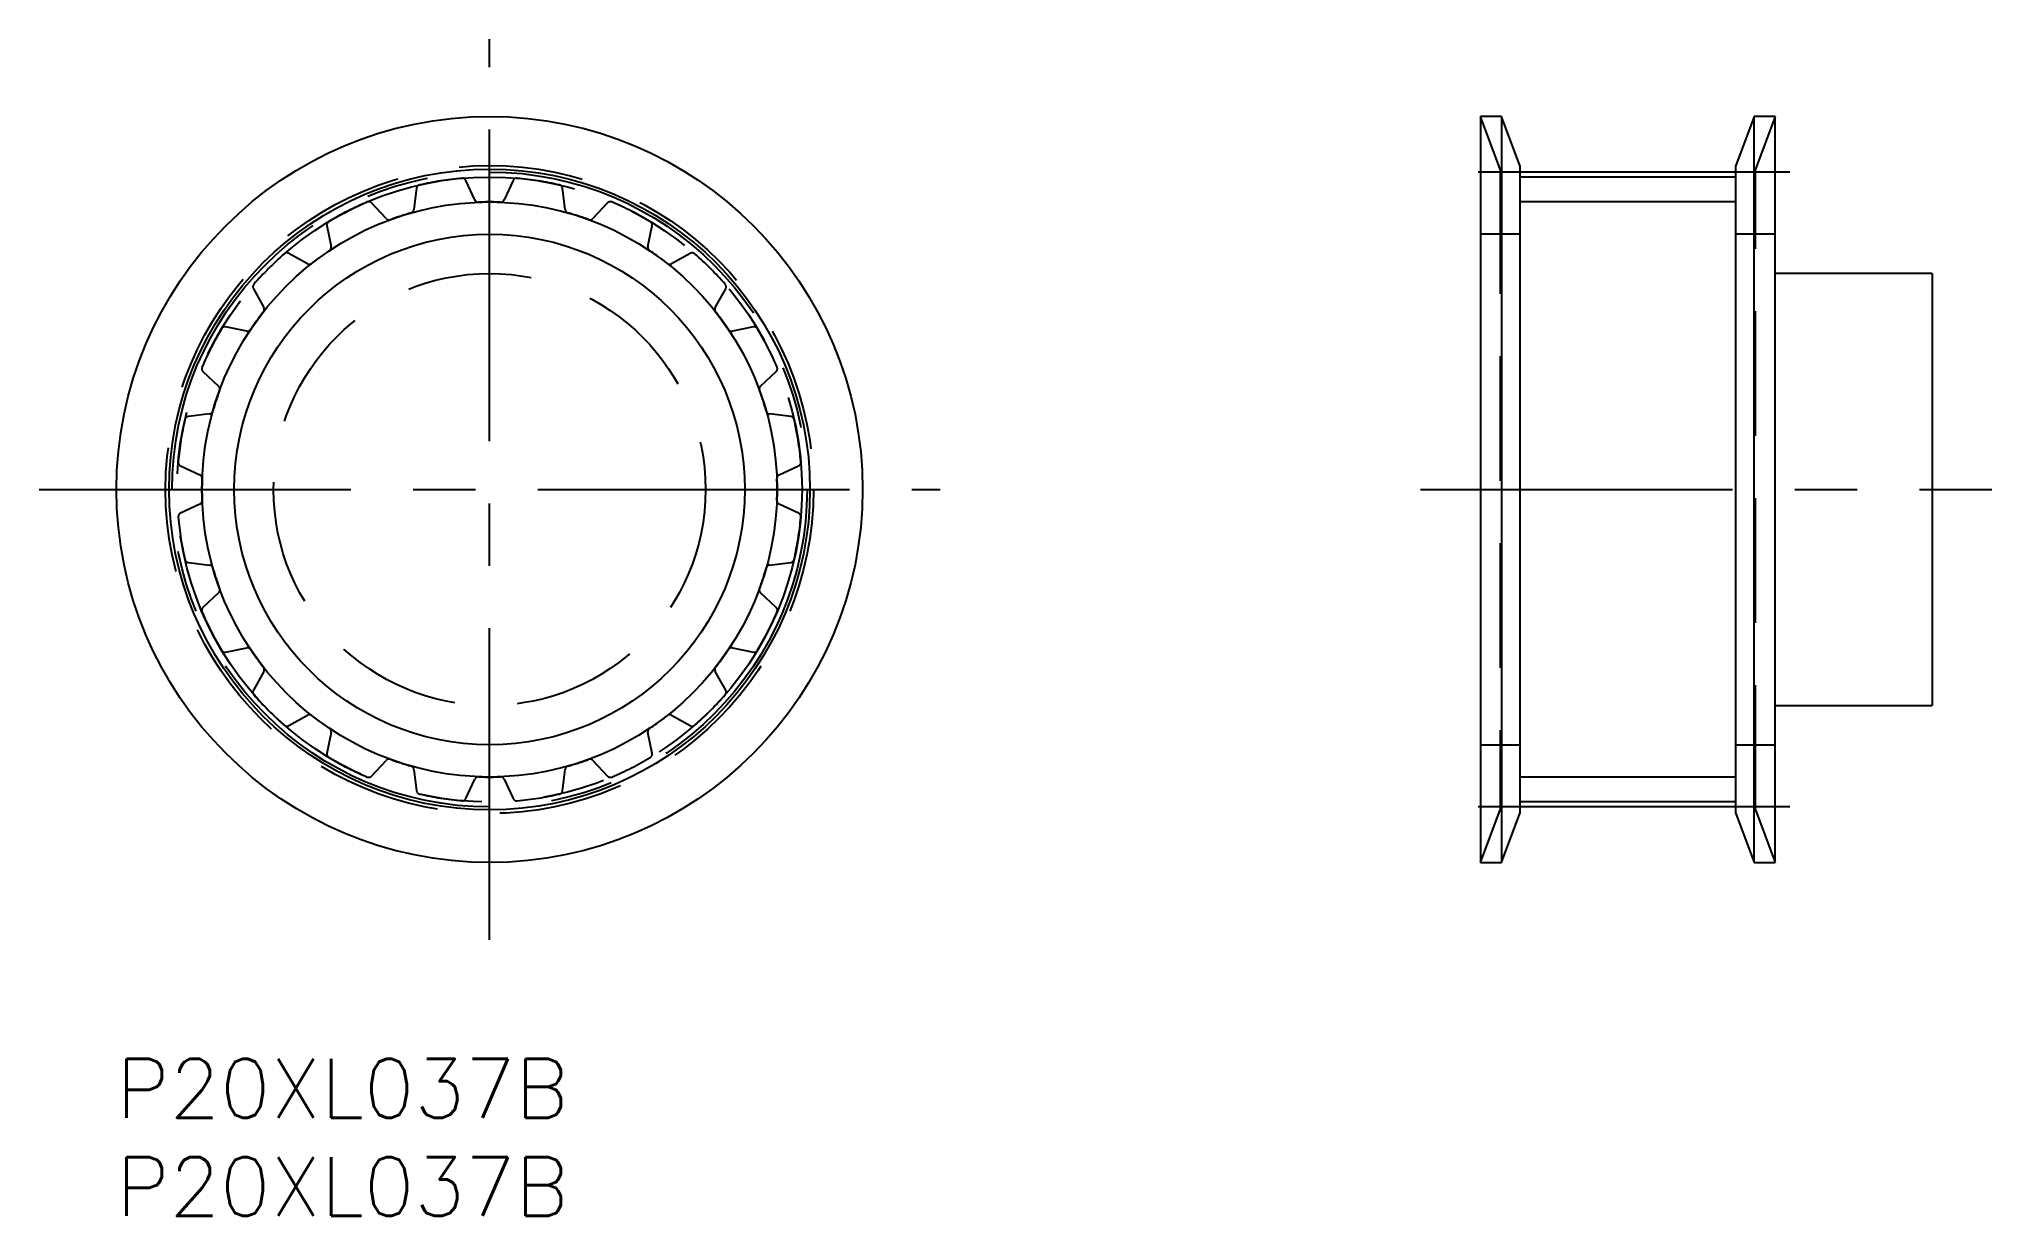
# Model space of a CAD drawing. Extents: x -3.9 to 95.5, y -8 to 51.9.
import ezdxf

# ---------------------------------------------------------------- set-up
doc = ezdxf.new("R2010")
doc.units = 0
doc.header["$LTSCALE"] = 0.5
for name, pattern in [('CENTER', [50.8, 31.75, -6.35, 6.35, -6.35]), ('DASHED', [19.05, 12.7, -6.35]), ('PHANTOM', [63.5, 31.75, -6.35, 6.35, -6.35, 6.35, -6.35])]:
    doc.linetypes.add(name, pattern=pattern)
for name, color, linetype in [('MSM_CENTER', 1, 'CENTER'), ('MSM_CONTINUOUS', 7, 'CONTINUOUS'), ('MSM_DASHED', 4, 'DASHED'), ('MSM_IMAGINARY', 6, 'PHANTOM'), ('MSM_NARROW', 5, 'CONTINUOUS'), ('MSM_PART_NUMBER', 7, 'CONTINUOUS')]:
    doc.layers.add(name, color=color, linetype=linetype)
doc.styles.get("Standard").update_dxf_attribs({"font": 'txt.shx', "height": 3, "bigfont": 'bigfont.shx'})

msp = doc.modelspace()

# ---------------------------------------------------------------- linework, layer by layer
at = {"layer": 'MSM_CENTER'}
for p, q in [((19, 6.057), (19, 51.942)), ((85.218, 45.17), (68.718, 45.17)), ((-3.943, 29), (41.942, 29)), ((66.42, 29), (95.515, 29)), ((85.218, 12.83), (68.718, 12.83))]:
    msp.add_line(p, q, dxfattribs=at)
msp.add_circle((19, 29), 16.17, dxfattribs=at)
at = {"layer": 'MSM_CONTINUOUS'}
for p, q in [((70.535, 48), (69.468, 48)), ((69.468, 48), (69.468, 10)), ((71.468, 45.5), (70.535, 48)), ((70.535, 48), (70.535, 10)), ((83.4, 48), (82.468, 45.5)), ((84.468, 48), (83.4, 48)), ((83.4, 10), (83.4, 48)), ((84.468, 10), (84.468, 48)), ((71.468, 45.5), (71.468, 12.5)), ((82.468, 44.915), (71.468, 44.915)), ((82.468, 12.5), (82.468, 45.5)), ((92.468, 40), (84.468, 40)), ((92.468, 40), (92.468, 18)), ((84.468, 18), (92.468, 18)), ((82.468, 13.085), (71.468, 13.085)), ((70.535, 10), (71.468, 12.5)), ((82.468, 12.5), (83.4, 10)), ((69.468, 10), (70.535, 10)), ((83.4, 10), (84.468, 10))]:
    msp.add_line(p, q, dxfattribs=at)
for radius in [19, 16.32, 13]:
    msp.add_circle((19, 29), radius, dxfattribs=at)
at = {"layer": 'MSM_DASHED'}
for p, q in [((70.468, 45.32), (69.468, 48)), ((84.468, 48), (83.468, 45.32)), ((70.468, 45.32), (70.468, 12.68)), ((83.468, 12.68), (83.468, 45.32)), ((15.28, 44.34), (15.147, 43.257)), ((18.259, 43.75), (17.798, 44.738)), ((20.202, 44.738), (19.741, 43.75)), ((22.853, 43.257), (22.72, 44.34)), ((13.737, 42.799), (12.993, 43.597)), ((25.007, 43.597), (24.263, 42.799)), ((10.722, 42.439), (10.93, 41.369)), ((27.07, 41.369), (27.278, 42.439)), ((71.468, 42), (69.468, 42)), ((84.468, 42), (82.468, 42)), ((9.73, 40.497), (8.776, 41.026)), ((29.224, 41.026), (28.27, 40.497)), ((6.974, 39.224), (7.503, 38.27)), ((30.497, 38.27), (31.026, 39.224)), ((6.631, 37.07), (5.561, 37.278)), ((32.439, 37.278), (31.369, 37.07)), ((4.403, 35.007), (5.201, 34.263)), ((32.799, 34.263), (33.597, 35.007)), ((4.743, 32.853), (3.66, 32.72)), ((34.34, 32.72), (33.257, 32.853)), ((3.262, 30.202), (4.25, 29.741)), ((33.75, 29.741), (34.738, 30.202)), ((4.25, 28.259), (3.262, 27.798)), ((34.738, 27.798), (33.75, 28.259)), ((3.66, 25.28), (4.743, 25.147)), ((33.257, 25.147), (34.34, 25.28)), ((5.201, 23.737), (4.403, 22.993)), ((33.597, 22.993), (32.799, 23.737)), ((5.561, 20.722), (6.631, 20.93)), ((31.369, 20.93), (32.439, 20.722)), ((7.503, 19.73), (6.974, 18.776)), ((31.026, 18.776), (30.497, 19.73)), ((8.776, 16.974), (9.73, 17.503)), ((28.27, 17.503), (29.224, 16.974)), ((10.93, 16.631), (10.722, 15.561)), ((27.278, 15.561), (27.07, 16.631)), ((69.468, 16), (71.468, 16)), ((82.468, 16), (84.468, 16)), ((12.993, 14.403), (13.737, 15.201)), ((24.263, 15.201), (25.007, 14.403)), ((15.147, 14.743), (15.28, 13.66)), ((17.798, 13.262), (18.259, 14.25)), ((19.741, 14.25), (20.202, 13.262)), ((22.72, 13.66), (22.853, 14.743)), ((69.468, 10), (70.468, 12.68)), ((83.468, 12.68), (84.468, 10))]:
    msp.add_line(p, q, dxfattribs=at)
for radius in [16.5, 11]:
    msp.add_circle((19, 29), radius, dxfattribs=at)
for centre, radius, start, end in [((19, 29), 15.915, 95.05119, 102.94881), ((17.616, 44.654), 0.2, 25, 95.05113), ((20.384, 44.654), 0.2, 84.94881, 155), ((19, 29), 15.915, 77.05119, 84.94881), ((15.479, 44.315), 0.2, 102.94881, 173), ((22.521, 44.315), 0.2, 7, 77.05113), ((19, 29), 15.915, 113.05119, 120.94881), ((12.847, 43.46), 0.2, 43, 113.05119), ((13.883, 42.935), 0.2, 223, 290.16242), ((19, 29), 14.645, 105.8376, 110.16239), ((14.949, 43.281), 0.2, 285.8376, 353), ((18.44, 43.834), 0.2, 205, 272.1624), ((19, 29), 14.645, 87.8376, 92.16239), ((19.56, 43.834), 0.2, 267.8376, 335), ((23.051, 43.281), 0.2, 187, 254.1624), ((19, 29), 14.645, 69.8376, 74.1624), ((24.117, 42.935), 0.2, 249.8376, 317), ((25.153, 43.46), 0.2, 66.94881, 137), ((19, 29), 15.915, 59.05119, 66.94881), ((10.918, 42.478), 0.2, 120.94881, 191), ((27.082, 42.478), 0.2, 349, 59.05119), ((19, 29), 15.915, 131.05119, 138.94881), ((8.679, 40.851), 0.2, 61, 131.05119), ((19, 29), 14.645, 123.8376, 128.16239), ((10.734, 41.331), 0.2, 303.8376, 11), ((27.266, 41.331), 0.2, 169, 236.1624), ((19, 29), 14.645, 51.8376, 56.16239), ((29.321, 40.851), 0.2, 48.94881, 119), ((19, 29), 15.915, 41.05119, 48.94881), ((9.827, 40.672), 0.2, 241, 308.16242), ((28.173, 40.672), 0.2, 231.8376, 299), ((7.149, 39.321), 0.2, 138.94881, 209), ((30.851, 39.321), 0.2, 331, 41.05113), ((19, 29), 14.645, 141.8376, 146.16239), ((7.328, 38.173), 0.2, 321.8376, 29), ((30.672, 38.173), 0.2, 151, 218.16241), ((19, 29), 14.645, 33.83761, 38.16239), ((19, 29), 15.915, 149.05119, 156.94881), ((5.522, 37.082), 0.2, 79, 149.05119), ((6.669, 37.266), 0.2, 259, 326.16242), ((31.331, 37.266), 0.2, 213.83754, 281), ((32.478, 37.082), 0.2, 30.94881, 101), ((19, 29), 15.915, 23.05119, 30.94881), ((4.54, 35.153), 0.2, 156.94881, 227), ((33.46, 35.153), 0.2, 313, 23.05119), ((19, 29), 14.645, 159.8376, 164.16239), ((5.065, 34.117), 0.2, 339.8376, 47), ((32.935, 34.117), 0.2, 133, 200.16241), ((19, 29), 14.645, 15.83761, 20.16239), ((4.719, 33.051), 0.2, 277, 344.16242), ((33.281, 33.051), 0.2, 195.83754, 263), ((19, 29), 15.915, 167.05119, 174.94881), ((3.685, 32.521), 0.2, 97, 167.05119), ((34.315, 32.521), 0.2, 12.94881, 83), ((19, 29), 15.915, 5.05119, 12.94881), ((3.346, 30.384), 0.2, 174.94881, 245), ((34.654, 30.384), 0.2, 295, 5.05119), ((4.166, 29.56), 0.2, 357.83767, 65), ((19, 29), 14.645, 177.8376, 182.16239), ((33.834, 29.56), 0.2, 115, 182.16241), ((19, 29), 14.645, 357.83761, 2.16239), ((4.166, 28.44), 0.2, 295, 2.16242), ((33.834, 28.44), 0.2, 177.83754, 245), ((3.346, 27.616), 0.2, 115, 185.05119), ((19, 29), 15.915, 185.05119, 192.94881), ((19, 29), 15.915, 347.05119, 354.94881), ((34.654, 27.616), 0.2, 354.94881, 65), ((3.685, 25.479), 0.2, 192.94881, 263), ((4.719, 24.949), 0.2, 15.8376, 83), ((19, 29), 14.645, 195.8376, 200.16239), ((19, 29), 14.645, 339.83761, 344.16239), ((33.281, 24.949), 0.2, 97, 164.16241), ((34.315, 25.479), 0.2, 277, 347.05119), ((5.065, 23.883), 0.2, 313, 20.16242), ((32.935, 23.883), 0.2, 159.83754, 227), ((4.54, 22.847), 0.2, 133, 203.05119), ((33.46, 22.847), 0.2, 336.94881, 47), ((19, 29), 15.915, 203.05119, 210.94881), ((19, 29), 15.915, 329.05119, 336.94881), ((6.669, 20.734), 0.2, 33.83767, 101), ((31.331, 20.734), 0.2, 79, 146.16241), ((5.522, 20.918), 0.2, 210.94881, 281), ((19, 29), 14.645, 213.8376, 218.16239), ((7.328, 19.827), 0.2, 331, 38.16242), ((30.672, 19.827), 0.2, 141.83754, 209), ((19, 29), 14.645, 321.83761, 326.16239), ((32.478, 20.918), 0.2, 259, 329.05119), ((7.149, 18.679), 0.2, 151, 221.05119), ((19, 29), 15.915, 221.05119, 228.94881), ((19, 29), 15.915, 311.05119, 318.94881), ((30.851, 18.679), 0.2, 318.94881, 29), ((8.679, 17.149), 0.2, 228.94881, 299), ((9.827, 17.328), 0.2, 51.83767, 119), ((19, 29), 14.645, 231.8376, 236.16239), ((19, 29), 14.645, 303.8376, 308.16239), ((28.173, 17.328), 0.2, 61, 128.16241), ((29.321, 17.149), 0.2, 241, 311.05119), ((10.734, 16.669), 0.2, 349, 56.16241), ((27.266, 16.669), 0.2, 123.8376, 191), ((10.918, 15.522), 0.2, 169, 239.05119), ((19, 29), 15.915, 239.05119, 246.94881), ((13.883, 15.065), 0.2, 69.83767, 137), ((19, 29), 14.645, 249.8376, 254.16239), ((19, 29), 14.645, 285.8376, 290.16239), ((24.117, 15.065), 0.2, 43, 110.16241), ((19, 29), 15.915, 293.05119, 300.94881), ((27.082, 15.522), 0.2, 300.94881, 11), ((12.847, 14.54), 0.2, 246.94881, 317), ((14.949, 14.719), 0.2, 7, 74.16241), ((18.44, 14.166), 0.2, 87.8376, 155), ((19, 29), 14.645, 267.8376, 272.16239), ((19.56, 14.166), 0.2, 25, 92.16241), ((23.051, 14.719), 0.2, 105.8376, 173), ((25.153, 14.54), 0.2, 223, 293.05119), ((15.479, 13.685), 0.2, 187, 257.05119), ((19, 29), 15.915, 257.05119, 264.94881), ((17.616, 13.346), 0.2, 264.94881, 335), ((20.384, 13.346), 0.2, 205, 275.05119), ((19, 29), 15.915, 275.05119, 282.94881), ((22.521, 13.685), 0.2, 282.94881, 353)]:
    msp.add_arc(centre, radius, start, end, dxfattribs=at)
at = {"layer": 'MSM_IMAGINARY'}
msp.add_circle((19, 29), 15.915, dxfattribs=at)
at = {"layer": 'MSM_NARROW'}
for p, q in [((18.315, 43.629), (18.259, 43.75)), ((19.685, 43.629), (19.741, 43.75)), ((82.468, 43.645), (71.468, 43.645)), ((82.468, 14.355), (71.468, 14.355))]:
    msp.add_line(p, q, dxfattribs=at)
msp.add_circle((19, 29), 14.645, dxfattribs=at)

# ---------------------------------------------------------------- texts
at = {"layer": 'MSM_PART_NUMBER'}
for p in [(0, -3), (0, -8)]:
    msp.add_text('P20XL037B', height=3, dxfattribs=at).set_placement(p)

doc.saveas('drawing.dxf')
